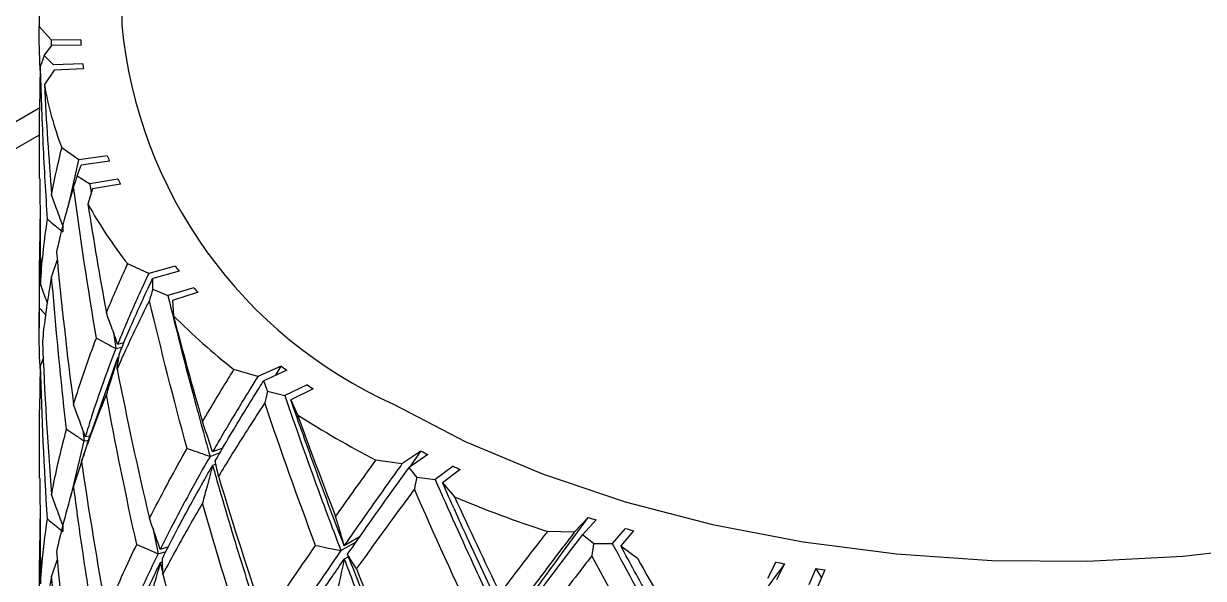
# Model space of a CAD drawing. Extents: x 0 to 8.27, y -9.61 to 0.
# Drawn here: x 1.5683 to 1.7111, y -2.4323 to -2.3651 of the extents above; entities that cross this region are included whole.
import ezdxf

# ---------------------------------------------------------------- set-up
doc = ezdxf.new("R2010")
doc.units = 0
doc.header["$LTSCALE"] = 0.5
doc.header["$MEASUREMENT"] = 0
doc.layers.add('Housing', color=150, linetype='CONTINUOUS')
doc.layers.add('Mounting', color=4, linetype='CONTINUOUS')

msp = doc.modelspace()

# ---------------------------------------------------------------- linework, layer by layer
at = {"layer": 'Housing', "transparency": 16777216}
for p, q in [((0.6996014095879843, -2.877910715313526), (1.570289110279617, -2.37527340464009)), ((1.570207172322142, -2.378605794807179), (0.7024466878801547, -2.879553259509059))]:
    msp.add_line(p, q, dxfattribs=at)
at = {"layer": 'Mounting', "linetype": 'Continuous', "lineweight": 25, "transparency": 16777216}
for p, q in [((1.580207172321906, -2.275466049857179), (1.580207172321906, -2.365285539164681)), ((1.571711824790071, -2.367121693035521), (1.570207556061376, -2.36546260682757)), ((1.570819689610261, -2.368973168610175), (1.571747179811126, -2.367779993911988)), ((1.575247748404507, -2.36706801563718), (1.571711824016546, -2.367121674184311)), ((1.571722358312599, -2.367811925660583), (1.57171182483782, -2.367121694489235)), ((1.575282070989687, -2.36770709268216), (1.571747180274286, -2.367779989592115)), ((1.570819688360388, -2.368973167358369), (1.57195814563417, -2.370103838632978)), ((1.570283701536454, -2.37559137220898), (1.570375053646984, -2.370220991689727)), ((1.572042178210239, -2.370760669643339), (1.570846559864748, -2.372501436386635)), ((1.575486871575976, -2.369963033755987), (1.571958146047308, -2.37010384208417)), ((1.575568453561772, -2.370600680997647), (1.572042180276384, -2.370760684819167)), ((1.570207172321915, -2.375592001612056), (1.570207172321915, -2.383861572643916)), ((1.575017159089128, -2.381604018837372), (1.572948237971303, -2.38016173729374)), ((1.57845648223244, -2.38112711566702), (1.575017151543278, -2.381604000490931)), ((1.573713136060832, -2.387388451254189), (1.575017158840836, -2.381604020303364)), ((1.574811334188524, -2.383522110955816), (1.575288830313383, -2.38224369077863)), ((1.578720220068789, -2.381748107781611), (1.575288829210848, -2.382243686497638)), ((1.570283700881845, -2.383860943230381), (1.570375055885251, -2.396634603039722)), ((1.574811334188524, -2.383522110955816), (1.576332123721585, -2.384491432073098)), ((1.57973302839352, -2.383930169967805), (1.576332126474625, -2.384491436098862)), ((1.576650881814857, -2.38512382046337), (1.576108331283393, -2.386970054279566)), ((1.576332124225218, -2.384491435712327), (1.576509250043472, -2.385605776246386)), ((1.580042477951537, -2.384544091220498), (1.576650887996237, -2.385123839047303)), ((1.57024206707294, -2.399557188002284), (1.570319009216036, -2.388797910366854)), ((1.573024215846743, -2.389459390095219), (1.573072286583937, -2.390332160822133)), ((1.570207172321915, -2.393734542596683), (1.570207172321915, -2.402004170740035)), ((1.583466111705746, -2.395373148772812), (1.580922959979461, -2.394210706517804)), ((1.586658519452811, -2.394493862787378), (1.583466097717263, -2.395373131732974)), ((1.587140145931215, -2.395069629636275), (1.58396222317694, -2.395966230990545)), ((1.583955590305976, -2.397274024882101), (1.583962225797421, -2.395966235045641)), ((1.583955590305976, -2.397274024882101), (1.585792250692037, -2.398039636650076)), ((1.588916697410895, -2.397082446346637), (1.585792254834558, -2.398039640257473)), ((1.589440490110718, -2.397645810305782), (1.586331812240559, -2.398619964375818)), ((1.586331799501494, -2.398619946939895), (1.58646603097506, -2.40049095567155)), ((1.579192389499184, -2.402486042974253), (1.579506084528674, -2.404459572810303)), ((1.580491302442596, -2.403777432416511), (1.579709284910194, -2.403950727498561)), ((1.579506114857139, -2.40445955470954), (1.580261539357906, -2.404294506593139)), ((1.570283705769015, -2.411876462375282), (1.570375051079253, -2.406506361790882)), ((1.570723440424644, -2.405525456509956), (1.570375055141511, -2.406506309978333)), ((1.579709266089338, -2.405583857847539), (1.576435314473173, -2.414875212135136)), ((1.579841146243979, -2.405554604011165), (1.579709298108554, -2.405583821557791)), ((1.599495391681756, -2.406584066008342), (1.596689403048202, -2.407827290803532)), ((1.598864414945609, -2.407681012466462), (1.599495391681756, -2.406584066008342)), ((1.596689422867911, -2.407827305792118), (1.593783188467086, -2.406995507130084)), ((1.600173857413864, -2.407089443817419), (1.597388293236889, -2.408347882028231)), ((1.59785280937578, -2.409627899077115), (1.597388297260494, -2.408347885680193)), ((1.59785280937578, -2.409627899077115), (1.599925072772493, -2.410156329995395)), ((1.60263650822364, -2.408845045303103), (1.599925078123505, -2.410156333026627)), ((1.603351751811005, -2.409333230260351), (1.600661850166233, -2.410659215366188)), ((1.600661831425867, -2.410659199840318), (1.601466978345087, -2.412473211427816)), ((1.570207172321915, -2.411877091771196), (1.570207172321915, -2.420147075346556)), ((1.57551621424156, -2.414356441084799), (1.575647919538113, -2.415635602689342)), ((1.576315098990079, -2.415056818875307), (1.575794209082204, -2.415137392115518)), ((1.574033027696913, -2.422445404018383), (1.575647903490989, -2.415635664772928)), ((1.575794265642088, -2.416770413615374), (1.575565643003046, -2.417483256077269)), ((1.575647851425828, -2.415635612995509), (1.576288169825347, -2.415538431000179)), ((1.592455892490506, -2.416494102636754), (1.591196900980975, -2.416966092296313)), ((1.575332459451346, -2.418110909775343), (1.575449534298713, -2.417752740580788)), ((1.590887343621688, -2.417506029439544), (1.592120145719008, -2.417048612292085)), ((1.614109170425735, -2.418422183471641), (1.610966869739258, -2.417957381995727)), ((1.616406066004146, -2.416869325433815), (1.614109145640867, -2.418422171189484)), ((1.617251718781944, -2.417282226767945), (1.614980255703557, -2.418847502046781)), ((1.615138811402375, -2.418738240611667), (1.616406066004146, -2.416869325433815)), ((1.591591388885462, -2.418451297724339), (1.591196912837603, -2.418599184835323)), ((1.615895621910312, -2.420043788641117), (1.614980260954525, -2.418847505136107)), ((1.620292839264692, -2.418703884819585), (1.61811292414697, -2.420311956790094)), ((1.621168274162272, -2.419095554749781), (1.619014710352502, -2.420715418979619)), ((1.57028370746977, -2.420146445927223), (1.570375055295443, -2.432920083305696)), ((1.615895621910312, -2.420043788641117), (1.61811291782098, -2.420311954467358)), ((1.619014686430063, -2.420715406042284), (1.620455560010868, -2.422393139474472)), ((1.570242069659542, -2.435842906525856), (1.570319014208025, -2.425083569146175)), ((1.636651464805908, -2.424900125873016), (1.634963999154678, -2.426694725778127)), ((1.637627345545269, -2.425202504962265), (1.635969257401683, -2.427006207268612)), ((1.573028450977944, -2.425756218174904), (1.573072303477574, -2.426617179365842)), ((1.583958794706149, -2.426169453060645), (1.584604501191023, -2.429297388774096)), ((1.634964027821269, -2.426694734817026), (1.631722994467708, -2.426617244582069)), ((1.641114024142752, -2.426228086301414), (1.639560896758411, -2.428062662057293)), ((1.642111389645123, -2.426506123349093), (1.640588284742734, -2.428349070862957)), ((1.606718587486029, -2.428901376956667), (1.608630042251406, -2.427808270283883)), ((1.609063210994663, -2.427197027809477), (1.607121003009951, -2.428318240585661)), ((1.637295465641017, -2.428066491170505), (1.635969263650367, -2.427006209660128)), ((1.637295465641017, -2.428066491170505), (1.639560889733929, -2.42806266054469)), ((1.584604438298555, -2.429297407029019), (1.585593041170085, -2.429009996563757)), ((1.585881018075924, -2.428474995513618), (1.584862232085669, -2.428774664105156)), ((1.607641548560622, -2.429650833013845), (1.607121013006434, -2.42995133179874)), ((1.640588256683458, -2.42834906107975), (1.642601883836477, -2.429817191355021)), ((1.570207172321915, -2.4300200453523), (1.570207172321915, -2.438290001776515)), ((1.585134912760367, -2.430327487184279), (1.584862284415266, -2.430407678857129)), ((1.584862284258833, -2.430407679007651), (1.585183340433076, -2.431653707591174)), ((1.659346767011556, -2.43032548281041), (1.658342506418393, -2.432283404237744)), ((1.660410225040977, -2.430504124237807), (1.659437978240447, -2.432467423125665)), ((1.664190077167603, -2.431088806038467), (1.663331616636214, -2.433069705816131)), ((1.664190077167603, -2.431088806038467), (1.664869651347743, -2.432193164603625)), ((1.66526578361615, -2.431241058650578), (1.664439704614068, -2.433226543798803))]:
    msp.add_line(p, q, dxfattribs=at)
at = {"layer": 'Mounting', "linetype": 'Continuous', "lineweight": 25, "transparency": 16777216, "flags": 128}
msp.add_lwpolyline([(1.613157659438428, -2.411208495454609), (1.621758641987952, -2.415686942231439), (1.63111169660894, -2.419631121597256), (1.641117678595691, -2.422999224269681), (1.651670522049898, -2.425755547522606), (1.662658364205726, -2.427870873643649), (1.673964731202631, -2.429322779649958), (1.685469772738287, -2.430095874976352), (1.697051532509903, -2.430181964620367), (1.708587240982723, -2.429580136010138), (1.71995461677713, -2.428296768678699), (1.731033162882085, -2.426345466639184), (1.741705443952668, -2.423746914178416), (1.75185833115458, -2.420528656598997), (1.761384201357913, -2.41672480823194), (1.770182077968656, -2.412375690816127), (1.778158701305728, -2.407527406078195), (1.785229517178067, -2.402231347042509), (1.791319573178015, -2.396543653252131), (1.79636431319679, -2.390524615676433), (1.800310261735575, -2.384238037610878), (1.803115590758097, -2.377750558347081), (1.804750563078613, -2.371130946778855), (1.805207172321815, -2.365285539164681)], dxfattribs=at)
at = {"layer": 'Mounting', "linetype": 'Continuous', "lineweight": 25, "transparency": 16777216}
for centre, radius, start, end in [((1.61143853243513, -2.365301173588016), 0.04123129214732862, 169.4011674340757, 180.2243312404141), ((1.636078129441302, -2.359979935723224), 0.05612230641478438, 185.4246401014841, 245.8955008561301), ((1.614478683082979, -2.365281520014712), 0.0392715902703342, 182.6073300114356, 183.541073537836), ((1.615002571177882, -2.365231351040954), 0.03979798156129952, 186.8281916568796, 187.753683385222), ((1.614081664246868, -2.364757927301632), 0.04392307022190279, 190.1541492756835, 200.530121215688), ((1.620933787929488, -2.363453335259571), 0.04600743432498333, 202.5910144205865, 203.43123694149), ((1.62335770585625, -2.362325920337518), 0.0486811676711414, 206.3459942296158, 207.1551626304777), ((1.626313670016742, -2.358807368112814), 0.05756485822276833, 209.2902473567671, 217.9531201231429), ((1.63550074984957, -2.35412687101563), 0.06336448133470898, 219.572956751522, 220.2517152434439), ((1.639118636511483, -2.350931925135448), 0.06819168055940018, 222.5922515429403, 223.2385872911521), ((1.644582277844592, -2.342482230424473), 0.08211279023618029, 224.9469491811444, 231.7823725915435), ((1.65402128272919, -2.334091592682732), 0.090709599731203, 233.0510028271056, 233.5853743237357), ((1.657836764027451, -2.328738767101292), 0.0972835240322436, 235.4297487393628, 235.939767149074), ((1.663873965993133, -2.315339549103776), 0.1154538021047774, 237.2798357238079, 242.7255408089171), ((1.6716091698556, -2.304881675510835), 0.1248543808206828, 243.7595047141371, 244.1913643703705), ((1.674699290373582, -2.298272351730354), 0.1321507324402243, 245.6883316194618, 246.1041452572143), ((1.679543102391307, -2.281921744179947), 0.152392750840681, 247.1865503347429, 251.7119059126824), ((1.684421007288819, -2.272457414414127), 0.1597520249197383, 252.6010635168731, 252.9674848268232), ((1.686265410273535, -2.266190371907321), 0.1662850495324335, 254.2446665601605, 254.6014265479588), ((1.690998620736281, -2.245155723476834), 0.1878554753417816, 260.2999377327566, 260.6288365346421), ((1.691649463430593, -2.240956920142814), 0.1921045338563941, 261.7820034980775, 262.1060344077771)]:
    msp.add_arc(centre, radius, start, end, dxfattribs=at)
for points, knots in [([(1.570375050926231, -2.37108981117148), (1.570273878453207, -2.369470485872959), (1.570218359931431, -2.367851172261219), (1.570207169649819, -2.365974801298414), (1.570206789599951, -2.36571869225542), (1.570207556056829, -2.365462608340287)], [0.001208963695116867, 0.001208963695116867, 0.001208963695116867, 0.001208963695116867, 0.001503074287481236, 0.001503074287481236, 0.001549572798624475, 0.001549572798624475, 0.001549572798624475, 0.001549572798624475]), ([(1.571218564137524, -2.388795517978899), (1.571036342254246, -2.385750519336959), (1.570666103385719, -2.379563683648023), (1.570473077108289, -2.373367541903114), (1.570375053313654, -2.370220978997502)], [0, 0, 0, 0, 0.4921738340985224, 0.9999999999999999, 0.9999999999999999, 0.9999999999999999, 0.9999999999999999]), ([(1.571715347248499, -2.38585358494003), (1.572017643558837, -2.384222056375499), (1.572365531680333, -2.382585003126216), (1.57282062599981, -2.380681698115602), (1.57288387378955, -2.380421774548374), (1.572948237591135, -2.380161738829763)], [0.001208963695116869, 0.001208963695116869, 0.001208963695116869, 0.001208963695116869, 0.001503074287481282, 0.001503074287481282, 0.001549572798624519, 0.001549572798624519, 0.001549572798624519, 0.001549572798624519]), ([(1.574381258351167, -2.384822999414489), (1.57431553012313, -2.385040548517502), (1.574250564017547, -2.385257983617741), (1.573681279566216, -2.387185125369221), (1.573223363891628, -2.388888024692044), (1.572636753466185, -2.391316541805274), (1.572469116833389, -2.392046119728313), (1.572310348028367, -2.392774901212753)], [0.005083892301324371, 0.005083892301324371, 0.005083892301324371, 0.005083892301324371, 0.005122606385453742, 0.005122606385453742, 0.005427180575689143, 0.005427180575689143, 0.005558214953685099, 0.005558214953685099, 0.005558214953685099, 0.005558214953685099]), ([(1.573160218105585, -2.389841108225703), (1.573029687404613, -2.389472368918852), (1.572898398628439, -2.389103876021515), (1.572766348906242, -2.388735633834806), (1.572634299182681, -2.388367391642753), (1.572501488151573, -2.387999399153266), (1.572367912976205, -2.387631660702702), (1.572152385794851, -2.387038304701939), (1.571934868663192, -2.386445606351678), (1.571715347248045, -2.385853584941508)], [0, 0, 0, 0, 3.692449215761769e-05, 3.692449215761769e-05, 3.692449215761769e-05, 7.384898518655857e-05, 7.384898518655857e-05, 7.384898518655857e-05, 0.0001334277934832237, 0.0001334277934832237, 0.0001334277934832237, 0.0001334277934832237]), ([(1.570375054317282, -2.396634599886504), (1.570385981932276, -2.396459679839829), (1.570397442806296, -2.396284741368838), (1.570576170148769, -2.39367762281983), (1.570846010207987, -2.391241478387876), (1.571218604525455, -2.388795547519855)], [0.001726681020851289, 0.001726681020851289, 0.001726681020851289, 0.001726681020851289, 0.001758512829247781, 0.001758512829247781, 0.002201016585362804, 0.002201016585362804, 0.002201016585362804, 0.002201016585362804]), ([(1.571218604525228, -2.388795547520424), (1.571493425578609, -2.389025947547104), (1.571769188999241, -2.389255973481902), (1.572045890653243, -2.389485621297915), (1.572216245541512, -2.389627006893072), (1.572386956528788, -2.389768249558067), (1.572558022641914, -2.38990934835612), (1.572729090200681, -2.390050448346862), (1.572900513253188, -2.390191404766362), (1.573072290818544, -2.390332216680342)], [0, 0, 0, 0, 3.692454476569197e-05, 3.692454476569197e-05, 3.692454476569197e-05, 5.965757049893183e-05, 5.965757049893183e-05, 5.965757049893183e-05, 8.239078838353378e-05, 8.239078838353378e-05, 8.239078838353378e-05, 8.239078838353378e-05]), ([(1.572413682700443, -2.393693841189695), (1.572398420916414, -2.393738708297739), (1.572383149128626, -2.393783573921034), (1.572367867332986, -2.393828438053667), (1.572152356649184, -2.394461132023586), (1.571934854777254, -2.395093532029925), (1.571715350473113, -2.395725621873673)], [6.962477545138982e-05, 6.962477545138982e-05, 6.962477545138982e-05, 6.962477545138982e-05, 7.384898531216663e-05, 7.384898531216663e-05, 7.384898531216663e-05, 0.0001334208711571297, 0.0001334208711571297, 0.0001334208711571297, 0.0001334208711571297]), ([(1.578343566909297, -2.400133865945229), (1.579036120203881, -2.398441974499399), (1.579772210588516, -2.396739150438513), (1.580673699703738, -2.394753534207659), (1.580797811101064, -2.394482242549991), (1.580922959240269, -2.394210708121697)], [0.001208963695116868, 0.001208963695116868, 0.001208963695116868, 0.001208963695116868, 0.001503074287481287, 0.001503074287481287, 0.001549572798624525, 0.001549572798624525, 0.001549572798624525, 0.001549572798624525]), ([(1.5834661111721, -2.395373150286552), (1.583234520449395, -2.395862745503898), (1.583006133991347, -2.396351487764711), (1.581952113742972, -2.398636078291467), (1.581167743454415, -2.40041978022554), (1.580184264917278, -2.402779182006718), (1.579944278614647, -2.403365604964726), (1.579709308499986, -2.403950795459643)], [0.001172730824359649, 0.001172730824359649, 0.001172730824359649, 0.001172730824359649, 0.001255462206260106, 0.001255462206260106, 0.001560036396495508, 0.001560036396495508, 0.001661073516207041, 0.001661073516207041, 0.001661073516207041, 0.001661073516207041]), ([(1.571246951656775, -2.399046253131011), (1.571176360376484, -2.398848164516714), (1.570889523425848, -2.39804326150476), (1.570596194369926, -2.397240100779179), (1.570375054317282, -2.396634599886845)], [0, 0, 0, 0, 0.2461024636014401, 1, 1, 1, 1]), ([(1.571715350473113, -2.395725621873787), (1.571405868968867, -2.397395531892919), (1.571143416074136, -2.399062923440503), (1.570805917877095, -2.401679929514437), (1.570698790226942, -2.40263076555788), (1.57060733190562, -2.403580701784669)], [0.004433607830142828, 0.004433607830142828, 0.004433607830142828, 0.004433607830142828, 0.004734635524149218, 0.004734635524149218, 0.004906805992855915, 0.004906805992855915, 0.004906805992855915, 0.004906805992855915]), ([(1.573526095505912, -2.414219163469049), (1.573420068199738, -2.41330190740495), (1.572709013534194, -2.407150480692614), (1.572172157509357, -2.40097784274564), (1.571715353554936, -2.395725623728133)], [0, 0, 0, 0, 0.1491127354769811, 1, 1, 1, 1]), ([(1.579914959210527, -2.405074473681559), (1.580308891034946, -2.40410430064059), (1.580716303997605, -2.403131374089064), (1.581902821379771, -2.400379021008455), (1.582712918453325, -2.398592720276717), (1.583697313402325, -2.396518716543248), (1.583829261642421, -2.396242615645058), (1.583962224992973, -2.395966236717747)], [0.005047594040414501, 0.005047594040414501, 0.005047594040414501, 0.005047594040414501, 0.005214926679320327, 0.005214926679320327, 0.005519500869555729, 0.005519500869555729, 0.00556622287063773, 0.00556622287063773, 0.00556622287063773, 0.00556622287063773]), ([(1.585792254189727, -2.39803964045506), (1.58676870721817, -2.401982320731797), (1.58838285171052, -2.408499844327928), (1.590178111106269, -2.414955599667216), (1.590887354670002, -2.417506040530604)], [0, 0, 0, 0, 0.6049353283685454, 1, 1, 1, 1]), ([(1.570375056447546, -2.407374857473421), (1.570349470297487, -2.406965286829283), (1.570326810027581, -2.406555858558129), (1.570201085994057, -2.403948267147022), (1.570179457931289, -2.401753237733821), (1.570242068357601, -2.3995571918582)], [0.002378381747722563, 0.002378381747722563, 0.002378381747722563, 0.002378381747722563, 0.002452851256914866, 0.002452851256914866, 0.002852802666629419, 0.002852802666629419, 0.002852802666629419, 0.002852802666629419]), ([(1.57024206632147, -2.399557189698378), (1.570473662280136, -2.399802910224814), (1.570706263148367, -2.400048316050395), (1.570939865541931, -2.400293402900608), (1.570977867845357, -2.400333273489075), (1.571015896673742, -2.400373135657098), (1.571053952012079, -2.400412989386375)], [0, 0, 0, 0, 3.692454477463288e-05, 3.692454477463288e-05, 3.692454477463288e-05, 4.293139474705798e-05, 4.293139474705798e-05, 4.293139474705798e-05, 4.293139474705798e-05]), ([(1.583558872878001, -2.39862508455132), (1.583443580358306, -2.398853617157663), (1.583328990014451, -2.3990819469144), (1.5823191608267, -2.401104901991509), (1.581466696319438, -2.402887309134364), (1.58031109564169, -2.405421535574412), (1.579971678713235, -2.406181879166859), (1.579640541665157, -2.40694038587673)], [0.005083892301324363, 0.005083892301324363, 0.005083892301324363, 0.005083892301324363, 0.005122606385453729, 0.005122606385453729, 0.00542718057568913, 0.00542718057568913, 0.005558214953685094, 0.005558214953685094, 0.005558214953685094, 0.005558214953685094]), ([(1.579709284307427, -2.403950855710598), (1.579585904388495, -2.403597522527996), (1.579461807923252, -2.403244525228153), (1.579336992198904, -2.402891868450858), (1.579212176472737, -2.402539211668561), (1.579086641145494, -2.402186894443382), (1.578960383535758, -2.401834921446714), (1.578756663445319, -2.401267003435002), (1.578551062418882, -2.400699977941251), (1.578343566908615, -2.40013386594682)], [0, 0, 0, 0, 3.692449215762077e-05, 3.692449215762077e-05, 3.692449215762077e-05, 7.384898518656184e-05, 7.384898518656184e-05, 7.384898518656184e-05, 0.0001334277934832237, 0.0001334277934832237, 0.0001334277934832237, 0.0001334277934832237]), ([(1.574381258604234, -2.411236618255309), (1.574435299434498, -2.411057756223265), (1.574489856621739, -2.41087881208113), (1.575310517080396, -2.408211055294025), (1.576175899475828, -2.405706030804247), (1.577139480657905, -2.403179026975401)], [0.001726681020851293, 0.001726681020851293, 0.001726681020851293, 0.001726681020851293, 0.001758512829247844, 0.001758512829247844, 0.002201016585362862, 0.002201016585362862, 0.002201016585362862, 0.002201016585362862]), ([(1.577139480657678, -2.40317902697597), (1.577491274970015, -2.40337140687506), (1.577843856481621, -2.403563307740107), (1.578197219697785, -2.403754726128447), (1.578414772250397, -2.403872575290841), (1.578632621702326, -2.403990241902186), (1.57885076676277, -2.404107725163037), (1.579068913667214, -2.404225209416829), (1.579287356646745, -2.40434251056535), (1.579506094404877, -2.404459627812336)], [0, 0, 0, 0, 3.6924544765692e-05, 3.6924544765692e-05, 3.6924544765692e-05, 5.965757049893064e-05, 5.965757049893064e-05, 5.965757049893064e-05, 8.239078838353152e-05, 8.239078838353152e-05, 8.239078838353152e-05, 8.239078838353152e-05]), ([(1.579506142890267, -2.40445962121418), (1.578406428135594, -2.407229446290096), (1.577419492468124, -2.409972034369268), (1.576286050015341, -2.413510575865523), (1.576034988321879, -2.414324757162255), (1.575794282659643, -2.415137330649024)], [0.001690375394320819, 0.001690375394320819, 0.001690375394320819, 0.001690375394320819, 0.002169184776966312, 0.002169184776966312, 0.002312689258086296, 0.002312689258086296, 0.002312689258086296, 0.002312689258086296]), ([(1.579640547203979, -2.406940345704804), (1.579678996326464, -2.406661490189201), (1.579718585196332, -2.406382685831311), (1.579759313726044, -2.406103937321625), (1.579784388763045, -2.405932322260689), (1.579809895845045, -2.405760727893032), (1.579835834942713, -2.405589155314821), (1.579861774259342, -2.405417581286535), (1.579888145653712, -2.405246028685376), (1.57991494908876, -2.405074498609217)], [0, 0, 0, 0, 3.692454476569243e-05, 3.692454476569243e-05, 3.692454476569243e-05, 5.965757049893195e-05, 5.965757049893195e-05, 5.965757049893195e-05, 8.239078838353317e-05, 8.239078838353317e-05, 8.239078838353317e-05, 8.239078838353317e-05]), ([(1.579709266089338, -2.405583857847425), (1.579585883015824, -2.40599187292559), (1.579461782823927, -2.406399869674935), (1.579336962908627, -2.406807844656321), (1.579212142991508, -2.407215819643277), (1.57908660300879, -2.407623773980497), (1.578960340392968, -2.408031704184843), (1.578756635896269, -2.4086898341967), (1.578551049293964, -2.409347905258294), (1.578343569957013, -2.410005902498249)], [0, 0, 0, 0, 3.692449223290663e-05, 3.692449223290663e-05, 3.692449223290663e-05, 7.384898531216324e-05, 7.384898531216324e-05, 7.384898531216324e-05, 0.0001334208711571162, 0.0001334208711571162, 0.0001334208711571162, 0.0001334208711571162]), ([(1.589970024904204, -2.413306537382816), (1.59102256728076, -2.411508761587918), (1.592114689246699, -2.409695010041553), (1.593423173757373, -2.407575302813477), (1.593602724498595, -2.407285586339064), (1.593783187401158, -2.406995508843572)], [0.001208963695116868, 0.001208963695116868, 0.001208963695116868, 0.001208963695116868, 0.001503074287481278, 0.001503074287481278, 0.001549572798624516, 0.001549572798624516, 0.001549572798624516, 0.001549572798624516]), ([(1.596689422072558, -2.407827307386349), (1.596361969443905, -2.408350822773507), (1.596037316510063, -2.408873120911487), (1.594530791956657, -2.411313073476087), (1.593385539975969, -2.413213855981319), (1.591915680970232, -2.415722114958832), (1.59155404216628, -2.416345041750894), (1.591196937207059, -2.416966156627943)], [0.001172730824359649, 0.001172730824359649, 0.001172730824359649, 0.001172730824359649, 0.001255462206260106, 0.001255462206260106, 0.001560036396495508, 0.001560036396495508, 0.001661073516207034, 0.001661073516207034, 0.001661073516207034, 0.001661073516207034]), ([(1.591508711167506, -2.41805843990948), (1.592104429430691, -2.417028219470005), (1.5927121603481, -2.415993698674235), (1.594459275598382, -2.413063346308597), (1.595626179747086, -2.411157090269505), (1.597015938030125, -2.408939033878248), (1.597201673854869, -2.408643657377517), (1.597388296131356, -2.408347887469624)], [0.005047594040414507, 0.005047594040414507, 0.005047594040414507, 0.005047594040414507, 0.005214926679320327, 0.005214926679320327, 0.005519500869555729, 0.005519500869555729, 0.005566222870637729, 0.005566222870637729, 0.005566222870637729, 0.005566222870637729]), ([(1.578343569957013, -2.410005902498362), (1.577634598287631, -2.411737607554407), (1.576969615074375, -2.413461271643534), (1.575995838426223, -2.416157839821601), (1.575656596074367, -2.417135759536102), (1.575332458671454, -2.41811091219278)], [0.004433607830142781, 0.004433607830142781, 0.004433607830142781, 0.004433607830142781, 0.00473463552414919, 0.00473463552414919, 0.004906805992855934, 0.004906805992855934, 0.004906805992855934, 0.004906805992855934]), ([(1.597506791842278, -2.411024019074823), (1.59734697386736, -2.411269244115935), (1.597187767433041, -2.411514186597167), (1.595781527889784, -2.413683737571198), (1.59457177133956, -2.415591270767429), (1.592897685704173, -2.418297189509865), (1.592401322628774, -2.419108244374449), (1.591912289615465, -2.41991651521743)], [0.005083892301324372, 0.005083892301324372, 0.005083892301324372, 0.005083892301324372, 0.005122606385453738, 0.005122606385453738, 0.005427180575689139, 0.005427180575689139, 0.005558214953685094, 0.005558214953685094, 0.005558214953685094, 0.005558214953685094]), ([(1.599925077563938, -2.410156333297316), (1.601251369010896, -2.413959293669897), (1.603443820641104, -2.420245850586404), (1.605791222890474, -2.426450248341773), (1.606718598589595, -2.428901386703608)], [0, 0, 0, 0, 0.6049353283685546, 1, 1, 1, 1]), ([(1.607121003009723, -2.428318240585206), (1.607040263902235, -2.42810794037586), (1.605666672822935, -2.42453016375736), (1.603474908154766, -2.418662970692246), (1.601467901687528, -2.412952599580869), (1.600661852609591, -2.41065921416179)], [0, 0, 0, 0, 0.03602306106505724, 0.6128499158845443, 1, 1, 1, 1]), ([(1.575794267025884, -2.415137383426092), (1.575666607313195, -2.414776457361761), (1.575538205809352, -2.414415823244319), (1.575409059694238, -2.414055485555188), (1.575279913577305, -2.413695147861056), (1.575150022495308, -2.413335105607636), (1.575019383663147, -2.41297536330989), (1.574808626541852, -2.412394997964945), (1.574595922019142, -2.411815409902822), (1.574381258604234, -2.41123661825565)], [0, 0, 0, 0, 3.69244922152379e-05, 3.69244922152379e-05, 3.69244922152379e-05, 7.384898530531264e-05, 7.384898530531264e-05, 7.384898530531264e-05, 0.0001334186949998896, 0.0001334186949998896, 0.0001334186949998896, 0.0001334186949998896]), ([(1.591196900439826, -2.416966220577699), (1.591086063596975, -2.416627098586893), (1.59097458305402, -2.416288395012423), (1.590862456373287, -2.415950114806485), (1.590750329690962, -2.415611834595659), (1.590637556563678, -2.415273976827386), (1.590524134582864, -2.414936546481833), (1.590341125129015, -2.414392093433428), (1.59015642595952, -2.413848749553715), (1.589970024903295, -2.413306537384521)], [0, 0, 0, 0, 3.692449215761726e-05, 3.692449215761726e-05, 3.692449215761726e-05, 7.384898518655837e-05, 7.384898518655837e-05, 7.384898518655837e-05, 0.0001334277934832204, 0.0001334277934832204, 0.0001334277934832204, 0.0001334277934832204]), ([(1.571715352708651, -2.422138630575539), (1.571791826150474, -2.421725972325468), (1.571871180689158, -2.42131310410786), (1.572395037804853, -2.41868135581921), (1.572919593696241, -2.416455811067173), (1.573526099305099, -2.414219166319519)], [0.002378381747722604, 0.002378381747722604, 0.002378381747722604, 0.002378381747722604, 0.002452851256914902, 0.002452851256914902, 0.002852802666629413, 0.002852802666629413, 0.002852802666629413, 0.002852802666629413]), ([(1.57352609653546, -2.414219164451303), (1.573841128549674, -2.414431718115786), (1.574157030152463, -2.41464384334369), (1.574473796499404, -2.414855536359475), (1.574668827399563, -2.414985874319534), (1.574864186644362, -2.415116048801103), (1.575059873093522, -2.415246058928908), (1.575255561196826, -2.415376070155723), (1.575451576924223, -2.415505917300827), (1.575647919129295, -2.415635599490535)], [0, 0, 0, 0, 3.69245447746328e-05, 3.69245447746328e-05, 3.69245447746328e-05, 5.965869829542814e-05, 5.965869829542814e-05, 5.965869829542814e-05, 8.2393044009956e-05, 8.2393044009956e-05, 8.2393044009956e-05, 8.2393044009956e-05]), ([(1.57640822395021, -2.414765098057153), (1.57621184454203, -2.415384093828486), (1.575895409954882, -2.416381508339434), (1.575570688856914, -2.41737510437337), (1.575447489778497, -2.417752074384104)], [0, 0, 0, 0, 0.6206003266131415, 1, 1, 1, 1]), ([(1.583558873111286, -2.425038703362695), (1.583653665313449, -2.424850810829405), (1.583748934402792, -2.424662775920289), (1.585175661177999, -2.421858658050944), (1.586598764546096, -2.419214778809867), (1.588111219471301, -2.41653754054061)], [0.001726681020851305, 0.001726681020851305, 0.001726681020851305, 0.001726681020851305, 0.001758512829247846, 0.001758512829247846, 0.002201016585362853, 0.002201016585362853, 0.002201016585362853, 0.002201016585362853]), ([(1.588111219471074, -2.416537540541178), (1.588524611942574, -2.416683492438771), (1.588938602041679, -2.41682888127729), (1.589353183151587, -2.416973704349168), (1.589608425278328, -2.417062866513099), (1.58986389212825, -2.417151814476249), (1.590119582150436, -2.417240547611748), (1.590375274334036, -2.417329281497238), (1.590631190234234, -2.417417800738797), (1.590887328295338, -2.417506104713304)], [0, 0, 0, 0, 3.692454476569191e-05, 3.692454476569191e-05, 3.692454476569191e-05, 5.965757049893117e-05, 5.965757049893117e-05, 5.965757049893117e-05, 8.239078838353462e-05, 8.239078838353462e-05, 8.239078838353462e-05, 8.239078838353462e-05]), ([(1.57534330811356, -2.418175075188508), (1.57523584818702, -2.418507481889144), (1.575127874168828, -2.418839843422226), (1.575019384441674, -2.419172157691257), (1.574808626924067, -2.419817727850038), (1.574595922384077, -2.420463123224174), (1.574381259401406, -2.421108328248799)], [4.318474009732788e-05, 4.318474009732788e-05, 4.318474009732788e-05, 4.318474009732788e-05, 7.384898529426629e-05, 7.384898529426629e-05, 7.384898529426629e-05, 0.0001334190027511734, 0.0001334190027511734, 0.0001334190027511734, 0.0001334190027511734]), ([(1.59088738887155, -2.417506091497778), (1.589207563365989, -2.420444566244889), (1.587629773061252, -2.423342770056131), (1.585716294041021, -2.427066202647659), (1.585284512236939, -2.427921833597217), (1.584862285600565, -2.428774648524602)], [0.001690375394320811, 0.001690375394320811, 0.001690375394320811, 0.001690375394320811, 0.002169184776966312, 0.002169184776966312, 0.002312692357560921, 0.002312692357560921, 0.002312692357560921, 0.002312692357560921]), ([(1.591912280565083, -2.419916475258553), (1.591849458514361, -2.419639098579744), (1.591787769885258, -2.419361635133207), (1.591727216279622, -2.419084089517575), (1.591689935683206, -2.418913215033619), (1.591653085201614, -2.41874230893108), (1.591616665200235, -2.418571372285776), (1.591580244890764, -2.418400434195739), (1.591544254991931, -2.418229465201073), (1.591508695861165, -2.418058466379982)], [0, 0, 0, 0, 3.692454476569208e-05, 3.692454476569208e-05, 3.692454476569208e-05, 5.965757049893039e-05, 5.965757049893039e-05, 5.965757049893039e-05, 8.239078838353246e-05, 8.239078838353246e-05, 8.239078838353246e-05, 8.239078838353246e-05]), ([(1.606086589228852, -2.424795890301532), (1.607453119534711, -2.422851336343903), (1.608853542111291, -2.420886348701508), (1.610511834965536, -2.418586631119062), (1.61073897782191, -2.418272238354682), (1.610966868393206, -2.41795738385553)], [0.001208963695116872, 0.001208963695116872, 0.001208963695116872, 0.001208963695116872, 0.001503074287481284, 0.001503074287481284, 0.001549572798624518, 0.001549572798624518, 0.001549572798624518, 0.001549572798624518]), ([(1.585122462293128, -2.429884234004128), (1.585743026208291, -2.428640610089694), (1.586383899949595, -2.42739077303758), (1.588010951068298, -2.424297282496006), (1.589019156286412, -2.422447413999741), (1.590438776103127, -2.41992465014868), (1.590815322126417, -2.419262823187744), (1.591196884073469, -2.418599224813072)], [0.004397359505161846, 0.004397359505161846, 0.004397359505161846, 0.004397359505161846, 0.004605778298849525, 0.004605778298849525, 0.004910352489084926, 0.004910352489084926, 0.005018293860850971, 0.005018293860850971, 0.005018293860850971, 0.005018293860850971]), ([(1.591196884073696, -2.418599224812958), (1.591086044397315, -2.419021451446262), (1.59097456050651, -2.419443742350147), (1.590862430060696, -2.419866094385604), (1.590750299613518, -2.420288446426746), (1.590637522304149, -2.420710860757133), (1.590524095825884, -2.421133334189214), (1.590341100380755, -2.421814927368239), (1.590156414168604, -2.422496678382679), (1.589970027641783, -2.423178573584885)], [0, 0, 0, 0, 3.692449223290653e-05, 3.692449223290653e-05, 3.692449223290653e-05, 7.38489853121707e-05, 7.38489853121707e-05, 7.38489853121707e-05, 0.0001334208711571263, 0.0001334208711571263, 0.0001334208711571263, 0.0001334208711571263]), ([(1.591196921218597, -2.418599214312046), (1.591480558941811, -2.419589703831313), (1.592729193467193, -2.423950052646539), (1.595038259244774, -2.431636875731435), (1.597203958148128, -2.438271658096475), (1.598285688117556, -2.441585619660138)], [0, 0, 0, 0, 0.1282478010224001, 0.5645745223552786, 1, 1, 1, 1]), ([(1.614109169403235, -2.418422185176148), (1.613700166119742, -2.418990385308227), (1.613293435601435, -2.419557060417667), (1.611400249094885, -2.42220329175472), (1.609944168429109, -2.42426191111587), (1.608052168846115, -2.426974152152518), (1.607584682892337, -2.427647386407209), (1.607121050288896, -2.428318299850609)], [0.001172730824359649, 0.001172730824359649, 0.001172730824359649, 0.001172730824359649, 0.001255462206260106, 0.001255462206260106, 0.001560036396495508, 0.001560036396495508, 0.001661073516207028, 0.001661073516207028, 0.001661073516207028, 0.001661073516207028]), ([(1.607525321481006, -2.429367136817966), (1.608296790436469, -2.428253961769649), (1.609078278551095, -2.427135149576308), (1.611309634349681, -2.42396340195409), (1.612782346262719, -2.421896986198128), (1.61451672877385, -2.419489371366005), (1.614748134636756, -2.419168684633398), (1.614980259550265, -2.418847507079242)], [0.005047594040414507, 0.005047594040414507, 0.005047594040414507, 0.005047594040414507, 0.005214926679320327, 0.005214926679320327, 0.005519500869555729, 0.005519500869555729, 0.005566222870637729, 0.005566222870637729, 0.005566222870637729, 0.005566222870637729]), ([(1.618112923696998, -2.42031195712206), (1.619731088261886, -2.423936261496912), (1.622406026373227, -2.429927487674256), (1.625202978733995, -2.435819749740624), (1.626307955800002, -2.438147574319139)], [0, 0, 0, 0, 0.6049353283685451, 1, 1, 1, 1]), ([(1.626785631325419, -2.437511029012505), (1.626689837380326, -2.437311440013779), (1.62506012270407, -2.433915890123778), (1.622438892352619, -2.428340727377297), (1.619995872162434, -2.42290036333997), (1.619014712308825, -2.42071541750817)], [0, 0, 0, 0, 0.03602306106506537, 0.6128499158845476, 1, 1, 1, 1]), ([(1.573160203007973, -2.42612600204756), (1.573029671158309, -2.425757263114171), (1.572898380762553, -2.425388770744796), (1.572766328921915, -2.425020529253736), (1.572634277079459, -2.42465228775756), (1.572501463429916, -2.424284296130388), (1.572367885111561, -2.423916558721764), (1.572152370000111, -2.42332325159213), (1.571934863132554, -2.422730602725771), (1.571715352708651, -2.422138630575198)], [0, 0, 0, 0, 3.692449222122463e-05, 3.692449222122463e-05, 3.692449222122463e-05, 7.384898532067895e-05, 7.384898532067895e-05, 7.384898532067895e-05, 0.0001334230554972787, 0.0001334230554972787, 0.0001334230554972787, 0.0001334230554972787]), ([(1.574381259401633, -2.421108328248458), (1.57393858676798, -2.42257349202918), (1.573530553205018, -2.42403321294011), (1.572851580973492, -2.426681551323547), (1.572569158368395, -2.427871887619396), (1.572310360922273, -2.429059883184884)], [0.003783412525692783, 0.003783412525692783, 0.003783412525692783, 0.003783412525692783, 0.004043497126064038, 0.004043497126064038, 0.004256714518749976, 0.004256714518749976, 0.004256714518749976, 0.004256714518749976]), ([(1.577139398224489, -2.43946398025809), (1.576582774480329, -2.436070573037675), (1.575581522990177, -2.429966532253154), (1.574750345582032, -2.423832344262557), (1.574381242972521, -2.421108323168475)], [0, 0, 0, 0, 0.5559280057470318, 1, 1, 1, 1]), ([(1.61561542425531, -2.421477910049582), (1.61541806563784, -2.421744806917438), (1.615221201197954, -2.422011354135513), (1.613480010715392, -2.424371876633352), (1.611965834288611, -2.426444685507697), (1.609846429271073, -2.429380775750353), (1.609214813496891, -2.430260271164222), (1.608589257607463, -2.431136170116353)], [0.005083892301324361, 0.005083892301324361, 0.005083892301324361, 0.005083892301324361, 0.005122606385453728, 0.005122606385453728, 0.005427180575689129, 0.005427180575689129, 0.005558214953685096, 0.005558214953685096, 0.005558214953685096, 0.005558214953685096]), ([(1.589970027641783, -2.423178573584998), (1.588892551271528, -2.425018672061007), (1.587854100696603, -2.426845692648492), (1.586286604309606, -2.429696453542526), (1.585730073774556, -2.430728724620501), (1.585187423650012, -2.431756469942904)], [0.004433607830142773, 0.004433607830142773, 0.004433607830142773, 0.004433607830142773, 0.004734635524149178, 0.004734635524149178, 0.00490680599285593, 0.00490680599285593, 0.00490680599285593, 0.00490680599285593]), ([(1.570375057777909, -2.432920081231707), (1.570414932764123, -2.43228166112339), (1.570461911819592, -2.431642998414866), (1.570682989954065, -2.429031086574803), (1.57091740923417, -2.427057512121785), (1.571218571295475, -2.425080493351167)], [0.003029962210434969, 0.003029962210434969, 0.003029962210434969, 0.003029962210434969, 0.003145749891090009, 0.003145749891090009, 0.003503269218562959, 0.003503269218562959, 0.003503269218562959, 0.003503269218562959]), ([(1.571218578728548, -2.425080499581775), (1.571493400660728, -2.425310899089588), (1.571769164924461, -2.425540924984823), (1.572045867372225, -2.425770573228981), (1.57221622627182, -2.425911962011348), (1.572386941266558, -2.426053208034993), (1.572558011380323, -2.426194310359271), (1.57272908293973, -2.426335413876124), (1.572900509986056, -2.426476373989537), (1.57307229153659, -2.42661718976057)], [0, 0, 0, 0, 3.69245447571744e-05, 3.69245447571744e-05, 3.69245447571744e-05, 5.965804057093266e-05, 5.965804057093266e-05, 5.965804057093266e-05, 8.239172852563957e-05, 8.239172852563957e-05, 8.239172852563957e-05, 8.239172852563957e-05]), ([(1.584862285535081, -2.428774648656933), (1.584744527386619, -2.428428613415456), (1.584626084981863, -2.428082956646783), (1.584506955719661, -2.42773768316146), (1.584387826455639, -2.427392409671135), (1.584268010007889, -2.427047518517945), (1.584147503806633, -2.426703014541424), (1.583953093464942, -2.426147232887722), (1.583756886766167, -2.42559245567076), (1.583558873111286, -2.425038703363036)], [0, 0, 0, 0, 3.692449221523121e-05, 3.692449221523121e-05, 3.692449221523121e-05, 7.384898530530921e-05, 7.384898530530921e-05, 7.384898530530921e-05, 0.0001334186949998425, 0.0001334186949998425, 0.0001334186949998425, 0.0001334186949998425]), ([(1.607121002553384, -2.428318368927641), (1.607027552889321, -2.427991642098952), (1.606933560502711, -2.427665405673331), (1.606839023339688, -2.427339664875369), (1.606744486175302, -2.427013924072632), (1.606649403974842, -2.426688678006137), (1.606553774707635, -2.426363931925145), (1.606399474281915, -2.42583994528308), (1.606243749208915, -2.425317256774854), (1.606086589227488, -2.424795890303351)], [0, 0, 0, 0, 3.692449215762099e-05, 3.692449215762099e-05, 3.692449215762099e-05, 7.384898518656566e-05, 7.384898518656566e-05, 7.384898518656566e-05, 0.0001334277934832269, 0.0001334277934832269, 0.0001334277934832269, 0.0001334277934832269]), ([(1.625988888686351, -2.434099784846801), (1.627609682989913, -2.431973973822885), (1.629257200990395, -2.42982405121699), (1.631192826833484, -2.427306271239324), (1.631457634571888, -2.426962029183976), (1.631722992900194, -2.426617246618655)], [0.001208963695116868, 0.001208963695116868, 0.001208963695116868, 0.001208963695116868, 0.00150307428748128, 0.00150307428748128, 0.001549572798624518, 0.001549572798624518, 0.001549572798624518, 0.001549572798624518]), ([(1.634964026616416, -2.426694736656707), (1.63449134808431, -2.427316433171079), (1.634020316056848, -2.427936366859619), (1.631823208931991, -2.430830778331362), (1.630119937293074, -2.433081092605214), (1.627888486593946, -2.436043525569168), (1.627335584869542, -2.436778672237544), (1.626785687591308, -2.437511081995233)], [0.001172730824359651, 0.001172730824359651, 0.001172730824359651, 0.001172730824359651, 0.001255462206260106, 0.001255462206260106, 0.001560036396495508, 0.001560036396495508, 0.001661073516207027, 0.001661073516207027, 0.001661073516207027, 0.001661073516207027]), ([(1.578343572069997, -2.436418910936247), (1.578518762847096, -2.435990982863352), (1.578696664020725, -2.435562505556611), (1.579847207215806, -2.432829162386945), (1.580895021451596, -2.430508213474461), (1.582018915037878, -2.428166576091932)], [0.002378381747722606, 0.002378381747722606, 0.002378381747722606, 0.002378381747722606, 0.002452851256914942, 0.002452851256914942, 0.002852802666629452, 0.002852802666629452, 0.002852802666629452, 0.002852802666629452]), ([(1.582018911655922, -2.428166574597064), (1.582403611314675, -2.428336671773984), (1.582789007235732, -2.428506245505552), (1.583175093327071, -2.428675292680161), (1.583412803925711, -2.428779373883792), (1.58365077680989, -2.428883255772341), (1.583889010549882, -2.428986937626171), (1.584127246303723, -2.429090620356526), (1.584365743421557, -2.429194103268166), (1.584604500467975, -2.429297385643956)], [0, 0, 0, 0, 3.692454477463222e-05, 3.692454477463222e-05, 3.692454477463222e-05, 5.965869829542815e-05, 5.965869829542815e-05, 5.965869829542815e-05, 8.239304400995767e-05, 8.239304400995767e-05, 8.239304400995767e-05, 8.239304400995767e-05]), ([(1.627264787424309, -2.438506320086837), (1.628178290176692, -2.437290908733978), (1.629099380708084, -2.436068791928385), (1.63171745609904, -2.432602803208844), (1.633431611199029, -2.430343023074663), (1.635434817099821, -2.427708628632324), (1.635701779454592, -2.427357703217005), (1.635969262032148, -2.42700621178664)], [0.005047594040414498, 0.005047594040414498, 0.005047594040414498, 0.005047594040414498, 0.005214926679320327, 0.005214926679320327, 0.005519500869555729, 0.005519500869555729, 0.005566222870637729, 0.005566222870637729, 0.005566222870637729, 0.005566222870637729]), ([(1.639560896437814, -2.428062662435984), (1.641400212564321, -2.431477182843985), (1.644440729525712, -2.43712162159283), (1.647564991758571, -2.442654611692994), (1.648799277391589, -2.444840500609978)], [0, 0, 0, 0, 0.6049353283685451, 1, 1, 1, 1]), ([(1.584604471239089, -2.429297453648694), (1.583332696365886, -2.431886729201771), (1.582149400061752, -2.434450324591914), (1.580591154766779, -2.438077780476526), (1.580141857885991, -2.439158441857323), (1.579709259734244, -2.440235776972138)], [0.002342037124112501, 0.002342037124112501, 0.002342037124112501, 0.002342037124112501, 0.002778333157437115, 0.002778333157437115, 0.002964367467668194, 0.002964367467668194, 0.002964367467668194, 0.002964367467668194]), ([(1.59750679204555, -2.437437637859709), (1.597638192745507, -2.437236020985317), (1.597770010020639, -2.437034207523986), (1.59974044830571, -2.434023965361796), (1.601659076200775, -2.431177325294691), (1.603654303331695, -2.428287257071467)], [0.001726681020851301, 0.001726681020851301, 0.001726681020851301, 0.001726681020851301, 0.001758512829247852, 0.001758512829247852, 0.002201016585362863, 0.002201016585362863, 0.002201016585362863, 0.002201016585362863]), ([(1.606718647975157, -2.428901432599098), (1.60453212815375, -2.43207449933174), (1.602432440219189, -2.435195835545521), (1.599822558491923, -2.43919372478512), (1.599228932713885, -2.440111572733024), (1.598643643184886, -2.441025519090083)], [0.001690375394320816, 0.001690375394320816, 0.001690375394320816, 0.001690375394320816, 0.002169184776966312, 0.002169184776966312, 0.002312692357560913, 0.002312692357560913, 0.002312692357560913, 0.002312692357560913]), ([(1.60365430333124, -2.428287257072149), (1.604111226727099, -2.428380402220562), (1.604568532059801, -2.428472924874761), (1.605026211879675, -2.428564823180174), (1.605307988274689, -2.42862140153931), (1.605589907395341, -2.428677743402652), (1.605871967498587, -2.428733848343079), (1.606154029985618, -2.42878995375758), (1.606436234053689, -2.428845822363762), (1.606718577955434, -2.42890145373871)], [0, 0, 0, 0, 3.692454476569211e-05, 3.692454476569211e-05, 3.692454476569211e-05, 5.96575704989306e-05, 5.96575704989306e-05, 5.96575704989306e-05, 8.239078838353318e-05, 8.239078838353318e-05, 8.239078838353318e-05, 8.239078838353318e-05]), ([(1.608589234363279, -2.431136132116869), (1.608427886764701, -2.430872357017499), (1.608267616725669, -2.430608360998342), (1.608108427467613, -2.430344148365172), (1.608010420578893, -2.430181482501318), (1.607912823076703, -2.43001873408172), (1.607815635705009, -2.429855904115009), (1.607718447511814, -2.429693072772118), (1.607621669250619, -2.429530159536505), (1.607525301659024, -2.429367165419869)], [0, 0, 0, 0, 3.692454476569211e-05, 3.692454476569211e-05, 3.692454476569211e-05, 5.965757049893037e-05, 5.965757049893037e-05, 5.965757049893037e-05, 8.239078838353261e-05, 8.239078838353261e-05, 8.239078838353261e-05, 8.239078838353261e-05]), ([(1.616535990495521, -2.451354599959579), (1.61554249953835, -2.449041135383816), (1.612426633160084, -2.441785461403349), (1.609511182941077, -2.434398625849092), (1.60752532118201, -2.42936707561045)], [0, 0, 0, 0, 0.3188490251917075, 1, 1, 1, 1]), ([(1.637093335986236, -2.429529872276696), (1.63686706224459, -2.429822473200481), (1.636641143720198, -2.430114672937059), (1.634641100677499, -2.432702196213761), (1.632888681149524, -2.434973207050454), (1.630416584919402, -2.438187888392115), (1.629677321086291, -2.439150562451907), (1.628942582115286, -2.440108997816417)], [0.005083892301324363, 0.005083892301324363, 0.005083892301324363, 0.005083892301324363, 0.00512260638545373, 0.00512260638545373, 0.005427180575689131, 0.005427180575689131, 0.005558214953685095, 0.005558214953685095, 0.005558214953685095, 0.005558214953685095]), ([(1.64933134730947, -2.444142688611343), (1.649224685181451, -2.443955383712584), (1.647410073260033, -2.440768819659745), (1.6444739375697, -2.435530852229242), (1.641701675361645, -2.430406927451479), (1.640588286126075, -2.428349069188918)], [0, 0, 0, 0, 0.03602306106505804, 0.6128499158845444, 1, 1, 1, 1]), ([(1.572413658685917, -2.429979049699902), (1.572398417750691, -2.430023856585073), (1.572383166835806, -2.430068661989132), (1.572367905936716, -2.430113465906054), (1.572152389341426, -2.430746193216116), (1.571934880701264, -2.431378626450616), (1.571715368250551, -2.432010749316525)], [6.963045027105042e-05, 6.963045027105042e-05, 6.963045027105042e-05, 6.963045027105042e-05, 7.384898534113437e-05, 7.384898534113437e-05, 7.384898534113437e-05, 0.0001334239379046182, 0.0001334239379046182, 0.0001334239379046182, 0.0001334239379046182]), ([(1.579914966891664, -2.441359490382403), (1.580503209207308, -2.439910694778057), (1.581121691903007, -2.438455372448054), (1.582561268894295, -2.435207459576297), (1.583397107530772, -2.43341084571852), (1.584469691606699, -2.431204241498669), (1.584664940785586, -2.430806274681679), (1.584862284258833, -2.430407679007651)], [0.003747176340403257, 0.003747176340403257, 0.003747176340403257, 0.003747176340403257, 0.003996629918378722, 0.003996629918378722, 0.004301204108614123, 0.004301204108614123, 0.004368097736224901, 0.004368097736224901, 0.004368097736224901, 0.004368097736224901]), ([(1.584862284258833, -2.430407679007651), (1.584744526334788, -2.430822989659752), (1.58462608422812, -2.431238324375038), (1.584506955309479, -2.43165367987455), (1.584387826389019, -2.432069035380088), (1.584268010329851, -2.432484412808087), (1.58414750452468, -2.432899808831955), (1.583953093817371, -2.433569962728136), (1.583756887102908, -2.434240168949479), (1.583558873846613, -2.434910413263189)], [0, 0, 0, 0, 3.69244922058011e-05, 3.69244922058011e-05, 3.69244922058011e-05, 7.384898529425973e-05, 7.384898529425973e-05, 7.384898529425973e-05, 0.0001334190027511334, 0.0001334190027511334, 0.0001334190027511334, 0.0001334190027511334]), ([(1.585187423542237, -2.43175646748454), (1.585175168042241, -2.431476818066464), (1.585164055441709, -2.43119715122554), (1.58515408649302, -2.430917471625314), (1.585147948693219, -2.430745275194219), (1.585142244406342, -2.430573073449175), (1.585136973799052, -2.430400867479641), (1.58513170314697, -2.430228660054233), (1.585126866170611, -2.430056448040425), (1.585122463029819, -2.429884232527904)], [0, 0, 0, 0, 3.692454477490082e-05, 3.692454477490082e-05, 3.692454477490082e-05, 5.965864419587032e-05, 5.965864419587032e-05, 5.965864419587032e-05, 8.239293580920098e-05, 8.239293580920098e-05, 8.239293580920098e-05, 8.239293580920098e-05]), ([(1.599003684572125, -2.442097472599805), (1.599860985508002, -2.440764178668694), (1.600736027696229, -2.439422362836233), (1.602932961745154, -2.436096850528081), (1.604273560165637, -2.434104467470313), (1.60613441383768, -2.431382659632156), (1.606625605995958, -2.430668182324318), (1.607120988754758, -2.429951374993259)], [0.004397359505161846, 0.004397359505161846, 0.004397359505161846, 0.004397359505161846, 0.004605778298849525, 0.004605778298849525, 0.004910352489084926, 0.004910352489084926, 0.005018293860850985, 0.005018293860850985, 0.005018293860850985, 0.005018293860850985]), ([(1.607120988754758, -2.429951374993145), (1.607027536701224, -2.430385997105525), (1.606933541492452, -2.430820755532629), (1.606839001154839, -2.431255647397045), (1.606744460816088, -2.431690539267485), (1.606649375089518, -2.432125565767244), (1.606553742030627, -2.432560723966837), (1.606399453415833, -2.433262781985597), (1.606243739267683, -2.433965186922357), (1.606086591536467, -2.434667926197442)], [0, 0, 0, 0, 3.692449223290923e-05, 3.692449223290923e-05, 3.692449223290923e-05, 7.384898531216719e-05, 7.384898531216719e-05, 7.384898531216719e-05, 0.0001334208711571295, 0.0001334208711571295, 0.0001334208711571295, 0.0001334208711571295]), ([(1.607121023887402, -2.429951360106877), (1.607488440667311, -2.430902346644409), (1.609105888696575, -2.435088794801452), (1.612052916303782, -2.442456702404449), (1.614747598862522, -2.448796579260367), (1.616093547220061, -2.451963240510388)], [0, 0, 0, 0, 0.1282478010224106, 0.5645745223552838, 1, 1, 1, 1]), ([(1.571715368250551, -2.432010749316753), (1.571489802446166, -2.433227891712242), (1.571289343454708, -2.434442886581557), (1.570911117227041, -2.437062696612763), (1.570742182922203, -2.43846576919497), (1.570607346752439, -2.439866379429638)], [0.003133451221439353, 0.003133451221439353, 0.003133451221439353, 0.003133451221439353, 0.003352568823996603, 0.003352568823996603, 0.003606599140465169, 0.003606599140465169, 0.003606599140465169, 0.003606599140465169])]:
    msp.add_open_spline(points, degree=3, knots=knots, dxfattribs=at)
for points in [[(1.570819686778322, -2.368973177585865), (1.570672389534337, -2.369389303720247), (1.57052417883844, -2.369805239715326), (1.570375054055802, -2.37022098101442)], [(1.570846560889748, -2.372501439102045), (1.571075156723708, -2.376956421989), (1.571364903593093, -2.381407783660727), (1.571715365608924, -2.385853594110237)], [(1.574811332081907, -2.383522116563647), (1.57466885792266, -2.383955826781282), (1.57452550021705, -2.384389455891885), (1.574381258351167, -2.384822999414489)], [(1.577139479210445, -2.40317901212449), (1.576107197025721, -2.397081402643941), (1.575186899547106, -2.390961069244888), (1.574381258433476, -2.384822999319901)], [(1.576108331490758, -2.386970053987277), (1.576795285719271, -2.391369486804585), (1.577540750530005, -2.395758037888292), (1.578343604461423, -2.400133871722907)], [(1.57231037347421, -2.392774888258366), (1.572884683977662, -2.398943139325063), (1.573575650201036, -2.405098746812421), (1.574381266370409, -2.411236620842139)], [(1.583955590705699, -2.397274030593501), (1.583824166641733, -2.397724361428452), (1.583691927554554, -2.398174714217582), (1.583558872878001, -2.39862508455132)], [(1.588111240327606, -2.41653752451213), (1.586490961164117, -2.410600860208653), (1.584972035493337, -2.404628527609582), (1.583558872814336, -2.398625084455595)], [(1.586466031136496, -2.400490955356865), (1.587581320532962, -2.404781036350975), (1.588749922829919, -2.409053450678918), (1.589970080006623, -2.413306537538681)], [(1.57060732855345, -2.403580694178565), (1.570858713136403, -2.409773930777298), (1.571228403916137, -2.415961632509372), (1.571715327732562, -2.422138616333648)], [(1.571218545700248, -2.42508048945114), (1.570819390858759, -2.418896146033028), (1.570537953114325, -2.412703016712037), (1.570375049459443, -2.406506300256858)], [(1.579640600369402, -2.406940367816439), (1.580838407956179, -2.413001094938515), (1.58214576843713, -2.419035453186659), (1.583558886736199, -2.425038704651676)], [(1.597852812265018, -2.409627904588881), (1.597738183155542, -2.410093162995047), (1.597622843178868, -2.410558535938769), (1.597506791842278, -2.411024019074823)], [(1.582018905866533, -2.428166573519199), (1.58068537649271, -2.422140774905067), (1.579459095524015, -2.41608562175724), (1.57834362262426, -2.410005912371609)], [(1.603654345579997, -2.428287237214128), (1.601516883412131, -2.42257857530705), (1.599465713889657, -2.41682285960291), (1.597506791635368, -2.411024018995469)], [(1.601466978453544, -2.41247321109676), (1.602961859519581, -2.416604918997102), (1.604502525774677, -2.420712947416511), (1.60608665947322, -2.424795882851974)], [(1.57533244387875, -2.41811090568762), (1.576223379755874, -2.424234831554365), (1.577228043158556, -2.430339143819417), (1.578343517692673, -2.436418901509107)], [(1.591912379012427, -2.419916488171104), (1.593681333743433, -2.425797205851715), (1.5955479505553, -2.431638981810345), (1.597506810933709, -2.437437637175883)], [(1.615895627162644, -2.420043793659026), (1.615802801979925, -2.42052164128733), (1.615709401143903, -2.420999681514552), (1.61561542425531, -2.421477910049582)], [(1.62308948668371, -2.437914631404048), (1.620528258865278, -2.432491064313801), (1.618034491441421, -2.427011114402028), (1.615615423914477, -2.421477910003539)], [(1.620455560061799, -2.422393139133753), (1.622264699321221, -2.42632437433371), (1.62411009502668, -2.430226952145169), (1.625988971002897, -2.43409976814052)], [(1.595349326157901, -2.440789851189486), (1.593460183985798, -2.434959589407406), (1.591665374471376, -2.42908774208319), (1.589970107610242, -2.423178575410581)], [(1.628713393623656, -2.435797316883274), (1.631295918430141, -2.432224703671743), (1.633944411069677, -2.428593452095804), (1.636651464805908, -2.424900125873016)], [(1.637295473026569, -2.428066495421483), (1.637228509381174, -2.428554036401117), (1.637161130463682, -2.429041830102726), (1.637093335986236, -2.429529872276696)], [(1.572310326090445, -2.429059882046879), (1.572884645281619, -2.435228296002144), (1.573575626376368, -2.441384065853747), (1.574381263452977, -2.447522101320935)], [(1.645567254712631, -2.444998943758371), (1.642694199189208, -2.439905103894027), (1.639866823467145, -2.434748016383303), (1.637093335526032, -2.429529872279311)], [(1.642601883827382, -2.429817191011914), (1.64464621321369, -2.433514615523897), (1.646715685721546, -2.437179657205085), (1.648807188079644, -2.440811568972315)], [(1.660410225040977, -2.430504124237807), (1.657271208464152, -2.434799890634274), (1.654170207894111, -2.439019334723405), (1.651117363349584, -2.443165345803429)], [(1.573526119016122, -2.450504879712177), (1.572806457771975, -2.444354303048719), (1.57220228097114, -2.43818788469445), (1.571715342541182, -2.432010745843847)], [(1.585187398063425, -2.431756465887695), (1.586678947061699, -2.437735833570962), (1.588274674476196, -2.443682366125806), (1.589969948137622, -2.449591580590884)], [(1.608589373790181, -2.431136130596308), (1.610852163855242, -2.436772220615232), (1.61319645688647, -2.442358498004175), (1.615615447745967, -2.447891525566995)]]:
    msp.add_open_spline(points, degree=3, dxfattribs=at)

doc.saveas('drawing.dxf')
